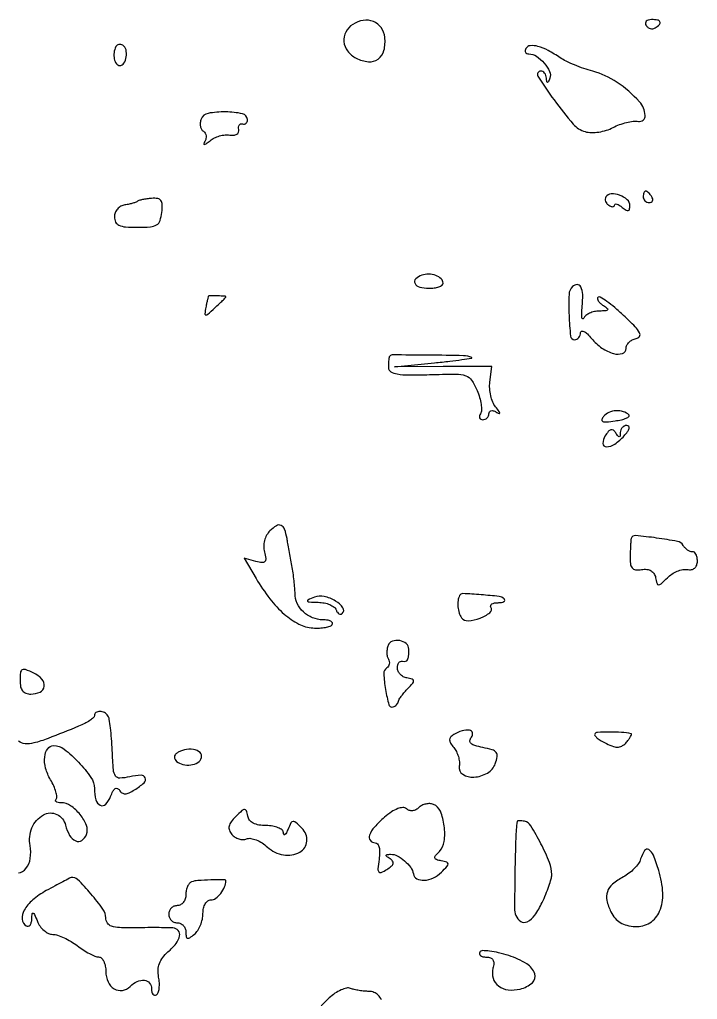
# Model space of a CAD drawing. Extents: x 0 to 5034, y 0 to 2560.
# Drawn here: x 1679.9 to 1798.5, y 1891.6 to 2063 of the extents above; entities that cross this region are included whole.
import ezdxf

# ---------------------------------------------------------------- set-up
doc = ezdxf.new("R2010")
doc.units = 0

msp = doc.modelspace()

# ---------------------------------------------------------------- linework, layer by layer
for points in [[(1738.183516, 2062.155621, 0.125948), (1736.956781, 2060.822279, 0.150183), (1736.626922, 2059.152762, 0.141305), (1737.290437, 2057.509801, 0.10732), (1738.792981, 2056.263621, 0.096045), (1740.939291, 2055.629961, 0.183399), (1742.649091, 2056.097997, 0.177087), (1743.656985, 2057.602342, 0.089106), (1743.800558, 2059.914404, 0.126148), (1743.153865, 2061.598218, 0.144362), (1741.802298, 2062.661084, 0.135144), (1740.015966, 2062.860161, 0.105076)], [(1789.510081, 2061.983688, 0.090427), (1789.820631, 2061.639411, 0.095498), (1790.22714, 2061.434921, 0.099685), (1790.665803, 2061.401101, 0.108373), (1791.069098, 2061.542705, 0.050477), (1791.838655, 2062.13314, 0.315493), (1791.933879, 2062.592818, 0.25701), (1791.519563, 2062.914842, 0.039415), (1790.440983, 2063, 0.067432), (1789.890269, 2062.925389, 0.140899), (1789.524436, 2062.701458, 0.190788), (1789.397824, 2062.36964, 0.136093)], [(1696.754232, 2058.266312, 0.084697), (1696.436116, 2057.221291, 0.082939), (1696.479003, 2056.121909, 0.104464), (1696.84371, 2055.288862, 0.234312), (1697.437328, 2054.972506, 0.26629), (1698.162879, 2055.360605, 0.1021), (1698.575922, 2056.472687, 0.093314), (1698.533019, 2057.735512, 0.201974), (1697.980032, 2058.512341, 0.086456), (1697.629461, 2058.652808, 0.102024), (1697.272696, 2058.654687, 0.11056), (1696.965717, 2058.518222, 0.11748)], [(1768.473008, 2057.956326, 0.095385), (1768.334279, 2057.591506, 0.173392), (1768.387653, 2057.280921, 0.172262), (1768.626349, 2057.073225, 0.093997), (1769.012412, 2057, -0.148137), (1770.340119, 2056.597808, -0.068705), (1771.701435, 2055.390614, -0.071012), (1772.635331, 2053.921834, -0.20493), (1772.659305, 2052.741071, -0.009653), (1772.383852, 2052.095453, -0.299395), (1772.243771, 2052.006371, -0.377751), (1772.135116, 2052.105134, -0.011905), (1772.078947, 2052.75, 0.071331), (1771.979378, 2053.227693, 0.082313), (1771.751614, 2053.632812, 0.093577), (1771.434285, 2053.904331, 0.131029), (1771.075485, 2054, 0.588281), (1770.58961, 2053.1258, 0.0188), (1773.414413, 2048.941657, 0.018979), (1776.745235, 2044.732092, 0.148256), (1778.827047, 2043.400385, 0.065452), (1779.920773, 2043.241786, 0.039898), (1781.225183, 2043.328615, 0.038754), (1782.554668, 2043.63107, 0.047586), (1783.728645, 2044.122254, -0.034391), (1784.850078, 2044.626567, -0.029405), (1786.08989, 2045.003385, -0.030481), (1787.261185, 2045.210872, -0.07063), (1788.151598, 2045.187142, 0.478342), (1789.33645, 2046.236177, 0.174898), (1788.340431, 2048.642033, 0.060488), (1784.415435, 2052.023608, 0.081753), (1780.159386, 2053.961064, -0.017855), (1778.611755, 2054.439387, -0.014453), (1776.987445, 2055.058891, -0.014698), (1775.521354, 2055.718297, -0.036178), (1774.5, 2056.309045, 0.026338), (1772.371573, 2057.596612, 0.056203), (1770.588163, 2058.307047, 0.08646), (1769.254788, 2058.433171, 0.23917)], [(1711.674836, 2045.59502, 0.06506), (1711.522973, 2044.964824, 0.071433), (1711.545635, 2044.337192, 0.080692), (1711.732692, 2043.807971, 0.129831), (1712.059986, 2043.462927, -0.119146), (1712.376589, 2043.142918, -0.099223), (1712.538857, 2042.691493, -0.09089), (1712.521368, 2042.177375, -0.08142), (1712.324353, 2041.680902, 0.053441), (1712.136193, 2041.274357, 0.559172), (1712.231642, 2041.159419, 0.122776), (1712.561506, 2041.293576, 0.012597), (1713.233853, 2041.810873, -0.057474), (1713.987292, 2042.289738, -0.042174), (1714.912258, 2042.645359, -0.042892), (1715.859144, 2042.834363, -0.070135), (1716.675811, 2042.810873, 0.060563), (1717.375917, 2042.777371, 0.11671), (1717.908281, 2042.945282, 0.16102), (1718.204285, 2043.287166, 0.149012), (1718.25, 2043.75, -0.067008), (1718.22072, 2044.209908, -0.127215), (1718.337812, 2044.559375, -0.172435), (1718.578557, 2044.743498, -0.146624), (1718.9, 2044.75, 0.110246), (1719.240383, 2044.732509, 0.137081), (1719.525918, 2044.867188, 0.129824), (1719.710667, 2045.137584, 0.093831), (1719.766954, 2045.5, 0.346034), (1718.902622, 2046.527615, 0.048406), (1715.948502, 2046.849335, 0.046751), (1712.891985, 2046.599082, 0.263149)], [(1789, 2032, 0.105053), (1789.081062, 2031.618444, 0.099167), (1789.311086, 2031.29375, 0.09642), (1789.654762, 2031.076123, 0.093332), (1790.059017, 2031, 0.108972), (1790.413961, 2031.078288, 0.182303), (1790.6254, 2031.29375, 0.161196), (1790.656512, 2031.6179, 0.082592), (1790.5, 2032, 0.029505), (1790.231006, 2032.382774, 0.035638), (1789.933975, 2032.70625, 0.038439), (1789.65171, 2032.934461, 0.151918), (1789.440983, 2033, 0.210953), (1789.272352, 2032.92554, 0.081139), (1789.129539, 2032.70625, 0.061769), (1789.032345, 2032.382849, 0.042167)], [(1700.541735, 2031.208402, -0.11025), (1700.297693, 2031.053425, -0.016953), (1699.747585, 2030.875832, -0.018234), (1699.073019, 2030.709392, -0.014929), (1698.341631, 2030.579635, 0.09218), (1697.636977, 2030.338614, 0.084064), (1697.039887, 2029.854643, 0.084783), (1696.639284, 2029.205274, 0.096195), (1696.5, 2028.488004, 0.118107), (1696.714975, 2027.590616, 0.169626), (1697.299816, 2027.029731, 0.088789), (1698.430859, 2026.73933, 0.018205), (1700.5, 2026.661068, 0.018192), (1702.797268, 2026.741461, 0.118779), (1703.889882, 2027.088821, 0.176687), (1704.48457, 2027.829097, 0.052215), (1704.810868, 2029.270171, 0.031272), (1704.88693, 2030.63156, 0.157735), (1704.650699, 2031.345355, 0.200922), (1704.080612, 2031.688429, 0.055145), (1703.010971, 2031.725873, 0.014411), (1702.176475, 2031.638767, 0.01844), (1701.414943, 2031.508279, 0.016537), (1700.795958, 2031.357034, 0.128876)], [(1782.484684, 2031.975218, 0.12066), (1782.365559, 2031.607659, 0.100718), (1782.417877, 2031.199563, 0.091739), (1782.634594, 2030.81324, 0.080933), (1782.983688, 2030.510081, 0.047815), (1783.373526, 2030.317898, 0.1041), (1783.701458, 2030.266654, 0.181382), (1783.913567, 2030.359172, 0.202874), (1784, 2030.563428, -0.331376), (1784.118125, 2030.72209, -0.151004), (1784.391667, 2030.719656, -0.067324), (1784.820991, 2030.515917, -0.028806), (1785.333333, 2030.138321, 0.027972), (1785.996072, 2029.648177, 0.204115), (1786.376491, 2029.579673, 0.293485), (1786.601715, 2029.80948, 0.051142), (1786.666667, 2030.442829, 0.2128), (1786.198324, 2031.493426, 0.095507), (1784.875555, 2032.289339, 0.10015), (1783.400008, 2032.514759, 0.247152)], [(1750.25, 2018.269359, 0.108795), (1749.198921, 2017.621517, 0.338387), (1749.082945, 2016.849521, 0.205422), (1749.909153, 2016.205486, 0.064317), (1751.5, 2016, 0.033947), (1752.457587, 2016.065089, 0.051882), (1753.265625, 2016.262322, 0.06743), (1753.821956, 2016.550354, 0.244294), (1754, 2016.893011, 0.210241), (1753.665985, 2017.652264, 0.097847), (1752.728054, 2018.223237, 0.082195), (1751.473051, 2018.461659, 0.090078)], [(1776.63948, 2016.306147, 0.188306), (1776.024319, 2014.902876, 0.019906), (1776.020363, 2011.26098, 0.016962), (1776.283579, 2007.643875, 0.383336), (1777, 2007, 0.123077), (1777.384014, 2007.095981, 0.097858), (1777.716023, 2007.367188, 0.088334), (1777.945154, 2007.772479, 0.078091), (1778.033269, 2008.25, -0.327368), (1778.227151, 2008.500147, -0.195413), (1778.619454, 2008.457905, -0.069784), (1779.24263, 2008.001083, -0.025985), (1779.982072, 2007.202442, 0.066267), (1781.785364, 2005.544311, 0.083445), (1783.830085, 2004.570078, 0.148163), (1785.350996, 2004.594491, 0.326004), (1786, 2005.484093, -0.118822), (1786.132222, 2006.032626, -0.081353), (1786.514062, 2006.550411, -0.074226), (1787.081189, 2006.959453, -0.071595), (1787.75, 2007.191323, 0.200825), (1788.338637, 2007.583027, 0.277312), (1788.367274, 2008.201962, 0.070691), (1787.578889, 2009.269866, 0.009321), (1785.563106, 2011.24442, 0.013098), (1784.015336, 2012.630185, 0.021417), (1782.62577, 2013.711322, 0.016907), (1781.477915, 2014.470877, 0.347044), (1781.092067, 2014.4254, 0.241734), (1781.003323, 2014.149339, 0.1018), (1781.146944, 2013.77488, 0.068731), (1781.504203, 2013.356183, 0.040834), (1782.02896, 2012.96094, -0.023654), (1782.732247, 2012.468125, -0.40712), (1782.76769, 2012.214825, -0.22409), (1782.463323, 2012.050259, -0.011925), (1781.333333, 2012.015313, 0.052873), (1780.461429, 2011.916619, 0.053323), (1779.632236, 2011.637311, 0.058572), (1778.965514, 2011.229949, 0.117977), (1778.584917, 2010.75, -0.371424), (1778.410105, 2010.671105, -0.298888), (1778.271489, 2010.834808, -0.043255), (1778.244397, 2011.602454, -0.012294), (1778.334853, 2012.794028, 0.032028), (1778.411278, 2014.897223, 0.105898), (1778.085297, 2016.236719, 0.286625), (1777.447839, 2016.63885, 0.200083)], [(1712.923489, 2014.583333, 0.130461), (1712.885122, 2014.510226, 0.00159), (1712.767321, 2013.985041, 0.004607), (1712.638083, 2013.373478, 0.002982), (1712.499294, 2012.663615, 0.013514), (1712.316474, 2011.531399, 0.435721), (1712.475838, 2011.337824, 0.196426), (1712.82028, 2011.454927, 0.004983), (1714.075805, 2012.568603, 0.004762), (1714.813321, 2013.248934, 0.007405), (1715.434768, 2013.850836, 0.002905), (1715.953522, 2014.374433, 0.196196), (1716, 2014.488321, 0.400826), (1715.882633, 2014.611205, 0.003762), (1714.519567, 2014.66357, 0.004798), (1713.175168, 2014.692179, 0.213072)], [(1744.58889, 2004, 0.067196), (1744.508302, 2003.717628, 0.015957), (1744.453543, 2003.230323, 0.016131), (1744.426371, 2002.661513, 0.015297), (1744.435134, 2002.081952, 0.255639), (1744.848049, 2001.402799, 0.090184), (1745.957433, 2001.00526, 0.040863), (1747.989155, 2000.837211, 0.008316), (1751.602865, 2000.894275, -0.0066), (1756.223163, 2000.983098, -0.081842), (1757.952058, 2000.708882, -0.166937), (1758.990744, 1999.916906, -0.048998), (1759.949185, 1998.122679, -0.028648), (1760.376918, 1996.895639, -0.033603), (1760.634869, 1995.691061, -0.035773), (1760.709077, 1994.665885, -0.139474), (1760.537303, 1994.060357, 0.076641), (1760.365591, 1993.654888, 0.154043), (1760.385557, 1993.31148, 0.186354), (1760.590013, 1993.084044, 0.118063), (1760.940983, 1993, 0.099038), (1761.345144, 1993.080848, 0.097945), (1761.688914, 1993.311086, 0.097945), (1761.919152, 1993.654856, 0.099038), (1762, 1994.059017, -0.146934), (1762.102241, 1994.399421, -0.188594), (1762.367188, 1994.586349, -0.132816), (1762.7713, 1994.577268, -0.063696), (1763.25, 1994.367059, 0.026898), (1763.788265, 1994.08188, 0.576684), (1763.907229, 1994.165517, 0.141222), (1763.791628, 1994.464661, 0.007948), (1763.171496, 1995.255096, -0.074194), (1762.685841, 1996.078259, -0.039672), (1762.329739, 1997.206994, -0.038423), (1762.143637, 1998.442588, -0.048431), (1762.171496, 1999.598261), (1762.5, 2002.302414), (1754, 2002.292764), (1745.5, 2002.283114), (1752.5, 2002.96497, 0.003672), (1755.150544, 2003.242818, 0.006807), (1757.296875, 2003.513394, 0.003733), (1758.984596, 2003.762399, 0.744717), (1759, 2003.874444, 0.101775), (1757.554845, 2004.204212, 0.003196), (1751.47329, 2004.296079, 0.001506), (1745.098533, 2004.332416, 0.298764)], [(1782.067934, 1993.581855, 0.095657), (1781.762868, 1993.026069, 0.396103), (1781.912416, 1992.71089, 0.116974), (1782.570788, 1992.617712, 0.013359), (1784.070609, 1992.797055, 0.020209), (1785.190483, 1993.007952, 0.042028), (1786.035982, 1993.279311, 0.074206), (1786.505426, 1993.56244, 0.442186), (1786.517418, 1993.815915, 0.121634), (1785.531773, 1994.411197, 0.088681), (1784.256767, 1994.570558, 0.088287), (1783.000307, 1994.278124, 0.118876)], [(1782.311247, 1990.126778, 0.144893), (1781.959359, 1988.857607, 0.41264), (1782.553491, 1988.280612, 0.14856), (1784.028756, 1988.748152, 0.058407), (1785.650831, 1990.166667, 0.027855), (1786.256986, 1990.916447, 0.089188), (1786.533343, 1991.494044, 0.230721), (1786.46808, 1991.842503, 0.237348), (1786.154988, 1992, 0.107042), (1785.713127, 1991.904308, 0.098257), (1785.334779, 1991.632812, 0.094597), (1785.078314, 1991.22722, 0.090991), (1784.984687, 1990.75, -0.023401), (1784.949115, 1990.148214, -0.369042), (1784.810862, 1990.017366, -0.253906), (1784.603286, 1990.11674, -0.01522), (1784.200323, 1990.710111, 0.090388), (1783.77748, 1991.167276, 0.240375), (1783.351941, 1991.241329, 0.147469), (1782.88492, 1990.927053, 0.031858)], [(1723.708067, 1973.56521, 0.071693), (1723.133079, 1972.796568, 0.061411), (1722.761208, 1971.855838, 0.060734), (1722.626158, 1970.842264, 0.06683), (1722.746951, 1969.85966, -0.028418), (1722.98007, 1968.703457, -0.223087), (1722.823948, 1968.193066, -0.243841), (1722.344351, 1968.014395, -0.033524), (1721.263124, 1968.220941), (1719.210385, 1968.757744), (1721.280704, 1965.248815, 0.030973), (1723.694334, 1961.682475, 0.049101), (1726.220285, 1958.99821, 0.059788), (1728.758915, 1957.268073, 0.102775), (1731.213466, 1956.578298, 0.026979), (1732.361186, 1956.560879, 0.034691), (1733.410115, 1956.674736, 0.037173), (1734.237993, 1956.887705, 0.174521), (1734.616625, 1957.188702, 0.271656), (1734.623697, 1957.495282, 0.151465), (1734.344927, 1957.761681, 0.078952), (1733.769726, 1957.942444, 0.036744), (1732.987588, 1958, -0.096193), (1731.149711, 1958.356884, -0.09383), (1729.560687, 1959.376976, -0.096125), (1728.482695, 1960.882756, -0.106985), (1728.099323, 1962.62578, 0.019806), (1728.059524, 1963.551915, 0.007664), (1727.933953, 1964.830698, 0.007573), (1727.755409, 1966.214079, 0.009287), (1727.545152, 1967.5, -0.000315), (1727.313166, 1968.774737, -0.000266), (1727.06918, 1970.12431, -0.000268), (1726.847888, 1971.355852, -0.000745), (1726.694231, 1972.221056, 0.040572), (1726.271694, 1973.839515, 0.205669), (1725.655397, 1974.511558, 0.249541), (1724.833108, 1974.457098, 0.057607)], [(1786.89956, 1972.25, 0.076803), (1786.856928, 1972.064316, 0.002284), (1786.802687, 1971.265625, 0.004505), (1786.751457, 1970.321836, 0.003088), (1786.709589, 1969.25, 0.029745), (1786.747681, 1967.818707, 0.15178), (1787.044808, 1967.090366, 0.200703), (1787.648583, 1966.771374, 0.057754), (1788.726858, 1966.798843, -0.062267), (1789.647303, 1966.814008, -0.10582), (1790.375535, 1966.573687, -0.119396), (1790.884086, 1966.083242, -0.094169), (1791.16727, 1965.37025, 0.024554), (1791.414482, 1964.357344, 0.332052), (1791.701876, 1964.142865, 0.189193), (1792.126119, 1964.309387, 0.009351), (1793.227561, 1965.370397, -0.052925), (1794.018044, 1966.009177, -0.046062), (1794.961713, 1966.502674, -0.048514), (1795.909325, 1966.78838, -0.091529), (1796.705119, 1966.79899, 0.079199), (1797.442622, 1966.790767, 0.135595), (1798.001523, 1967.037991, 0.137151), (1798.350165, 1967.534509, 0.081872), (1798.477558, 1968.25, 0.049078), (1798.420848, 1968.913584, 0.074203), (1798.2325, 1969.460848, 0.100761), (1797.948629, 1969.811569, 0.198907), (1797.611803, 1969.91459, -0.115824), (1797.218353, 1969.967932, -0.057642), (1796.769735, 1970.201789, -0.052673), (1796.338055, 1970.566077, -0.052809), (1795.992443, 1971.012228, 0.209798), (1794.9723, 1971.715586, 0.013684), (1791.347094, 1972.31052, 0.011712), (1787.66926, 1972.723689, 0.331461)], [(1756.874402, 1962.25, 0.084979), (1756.606493, 1961.359315, 0.052888), (1756.587954, 1960.265969, 0.052853), (1756.799334, 1959.191973, 0.084338), (1757.220524, 1958.359128, 0.260912), (1758.375648, 1957.837929, 0.065949), (1760.462527, 1958.300864, 0.076895), (1762.175499, 1959.244448, 0.384241), (1762.35562, 1960.233611, -0.226906), (1762.324421, 1960.523214, -0.17232), (1762.528022, 1960.774873, -0.094261), (1762.979255, 1960.945397, -0.043365), (1763.60765, 1961, 0.035982), (1764.226933, 1961.044624, 0.100087), (1764.635656, 1961.190758, 0.236583), (1764.771189, 1961.405366, 0.224686), (1764.683944, 1961.64939, 0.1694), (1763.789812, 1962.081067, 0.009354), (1760.651701, 1962.381555, 0.007084), (1757.441846, 1962.58272, 0.297729)], [(1731.5, 1961.950825, 0.007946), (1730.333976, 1961.456723, 0.483712), (1730.284389, 1961.264947, 0.223601), (1730.548964, 1961.126265, 0.00412), (1732.166667, 1961.070285, -0.04325), (1733.219968, 1960.950971, -0.050511), (1734.181138, 1960.653459, -0.057844), (1734.918352, 1960.234608, -0.149995), (1735.279762, 1959.75, 0.060892), (1735.497903, 1959.314819, 0.110311), (1735.783944, 1959.040343, 0.156822), (1736.088763, 1958.967708, 0.16774), (1736.369226, 1959.089464, 0.377503), (1736.478851, 1960.110954, 0.106524), (1735.197922, 1961.288879, 0.076879), (1733.187967, 1962.086618, 0.153511)], [(1744.373533, 1953.531028, 0.052769), (1744.207551, 1952.909507, 0.04452), (1744.162256, 1952.229861, 0.046556), (1744.235776, 1951.596039, 0.086477), (1744.427699, 1951.116985, -0.090106), (1744.590755, 1950.701342, -0.09539), (1744.59247, 1950.263509, -0.099737), (1744.433654, 1949.871699, -0.108752), (1744.139154, 1949.586002, 0.274915), (1743.615184, 1948.581141, 0.027758), (1743.927705, 1945.788035, 0.02887), (1744.532901, 1943.13959, 0.430896), (1745.290995, 1942.75, 0.074668), (1745.575483, 1942.901032, 0.05199), (1745.844185, 1943.146875, 0.051743), (1746.057835, 1943.444557, 0.071466), (1746.178571, 1943.75, -0.08334), (1746.340765, 1944.133584, -0.018659), (1746.745319, 1944.720312, -0.018862), (1747.269843, 1945.370696, -0.017252), (1747.857164, 1946, 0.015401), (1748.693145, 1946.889117, 0.208295), (1748.827423, 1947.30389, 0.300372), (1748.59443, 1947.591293, 0.028932), (1747.678593, 1947.823324, -0.077747), (1747.037206, 1948.054159, -0.076543), (1746.493087, 1948.470758, -0.081622), (1746.126959, 1949.003987, -0.110144), (1746, 1949.573324, -0.062982), (1746.066679, 1950.100577, -0.100677), (1746.264375, 1950.507476, -0.134505), (1746.55788, 1950.730806, -0.164969), (1746.9, 1950.75, 0.127162), (1747.432295, 1950.740428, 0.21879), (1747.774452, 1951.00916, 0.100624), (1747.954591, 1951.650911, 0.018273), (1748, 1952.893011, 0.223714), (1747.557285, 1953.832956, 0.129793), (1746.401032, 1954.366451, 0.128741), (1745.12527, 1954.261704, 0.220051)], [(1680, 1947.405915, 0.048829), (1680.107769, 1946.305004, 0.118421), (1680.446704, 1945.567736, 0.142505), (1681.03582, 1945.146233, 0.084686), (1681.893011, 1945, 0.113544), (1683.508494, 1945.371648, 0.251626), (1684.22648, 1946.365669, 0.222582), (1683.829741, 1947.623655, 0.096885), (1682.384439, 1948.686555, 0.01941), (1680.9742, 1949.286324, 0.217375), (1680.38084, 1949.247832, 0.249256), (1680.069426, 1948.782089, 0.025208)], [(1755.853647, 1937.909549, 0.069564), (1755.310117, 1937.458684, 0.189454), (1755.134823, 1936.999864, 0.139336), (1755.298244, 1936.444986, 0.032365), (1755.875176, 1935.650404, -0.05992), (1756.329424, 1934.946415, -0.043405), (1756.664248, 1934.074322, -0.043999), (1756.83881, 1933.17578, -0.06995), (1756.810873, 1932.394246, 0.303507), (1757.435873, 1930.971603, 0.160411), (1759.385746, 1930.474957, 0.114398), (1761.759207, 1931.200097, 0.174789), (1763.13255, 1932.829279, 0.045783), (1763.46572, 1934.067679, 0.209425), (1763.291588, 1934.774422, 0.157435), (1762.606381, 1935.247263, 0.023587), (1760.962565, 1935.657487, -0.022385), (1759.566428, 1936.00234, -0.112569), (1758.869451, 1936.39322, -0.253698), (1758.70087, 1936.871959, -0.134397), (1758.968082, 1937.461542, 0.243887), (1759.13136, 1938.211788, 0.299443), (1758.605789, 1938.677194, 0.112037), (1757.305051, 1938.572553, 0.062621)], [(1780.512258, 1938.019833, 0.322845), (1780.532564, 1937.734263, 0.046901), (1780.970987, 1937.299235, 0.03857), (1781.664734, 1936.813662, 0.023164), (1782.553486, 1936.34274, 0.030583), (1783.801115, 1935.844727, 0.098772), (1784.682984, 1935.736839, 0.129722), (1785.399336, 1935.984751, 0.071847), (1786.090568, 1936.609128, 0.017686), (1786.506985, 1937.148615, 0.03345), (1786.796402, 1937.615296, 0.044374), (1786.942093, 1937.960324, 0.442646), (1786.872445, 1938.081242, 0.037851), (1785.218105, 1938.312858, 0.018275), (1783.078493, 1938.370407, 0.010288), (1780.998774, 1938.30752, 0.246418)], [(1708.75, 1935.253989, 0.041971), (1708.080282, 1935.040235, 0.054075), (1707.514062, 1934.730256, 0.064882), (1707.125766, 1934.376764, 0.177505), (1707, 1934.033665, 0.2292), (1707.394158, 1933.218978, 0.108755), (1708.468295, 1932.696257, 0.090163), (1709.852943, 1932.618071, 0.107952), (1711.082325, 1933.050879, 0.18547), (1711.73127, 1933.903729, 0.281489), (1711.494173, 1934.777041, 0.158202), (1710.329719, 1935.329676, 0.088824)], [(1743.75, 1923.462167, 0.032156), (1741.999371, 1921.748189, 0.095329), (1741.136592, 1920.314072, 0.255763), (1741.271413, 1919.417597, 0.234337), (1742.113499, 1919, -0.240725), (1742.527996, 1918.788164, -0.098253), (1742.799422, 1918.196328, -0.06328), (1742.898909, 1917.276389, -0.031777), (1742.8028, 1916.109746, 0.011726), (1742.59661, 1914.431905, 0.188514), (1742.748172, 1913.892319, 0.352445), (1743.156155, 1913.789617, 0.031799), (1744.149411, 1914.325382, 0.03215), (1744.940236, 1914.892978, 0.149451), (1745.247981, 1915.35531, 0.240254), (1745.170639, 1915.777971, 0.088256), (1744.710111, 1916.200323, -0.017821), (1744.136513, 1916.594232, -0.275244), (1744.047812, 1916.806269, -0.344229), (1744.195507, 1916.948561, -0.023037), (1744.821429, 1916.984687, -0.124192), (1745.976034, 1916.707598, -0.057172), (1747.263688, 1915.83257, -0.057035), (1748.325987, 1914.682534, -0.118553), (1748.793935, 1913.562672, 0.238579), (1749.411149, 1912.712949, 0.133275), (1750.69165, 1912.441092, 0.096873), (1752.289619, 1912.847305, 0.086041), (1753.693465, 1913.836301, 0.010385), (1754.692743, 1914.877961, 0.189872), (1754.855189, 1915.298542, 0.327923), (1754.642451, 1915.584013, 0.026589), (1753.680182, 1915.823018, -0.032422), (1752.823185, 1916.046514, -0.268621), (1752.566464, 1916.335692, -0.226324), (1752.667707, 1916.742377, -0.02407), (1753.341421, 1917.484278, 0.165842), (1754.192889, 1919.217185, 0.063335), (1754.197008, 1921.941672, 0.064336), (1753.53268, 1924.506073, 0.208549), (1752.307628, 1925.712194, 0.083059), (1751.673584, 1925.841163, 0.062427), (1750.963406, 1925.777247, 0.062191), (1750.288102, 1925.539375, 0.080801), (1749.756576, 1925.156576, -0.075809), (1749.232244, 1924.771, -0.096027), (1748.657287, 1924.598628, -0.102062), (1748.08682, 1924.657948, -0.096617), (1747.573794, 1924.937995, 0.186835), (1746.940285, 1925.149969, 0.080631), (1746.0549, 1924.963632, 0.056849), (1744.973075, 1924.397781, 0.028766)], [(1717.715483, 1923.572647, 0.035143), (1716.906248, 1922.640883, 0.108215), (1716.560731, 1921.886079, 0.144423), (1716.611911, 1921.187816, 0.083366), (1717.038596, 1920.453495, 0.079605), (1717.572645, 1919.985856, 0.068038), (1718.254954, 1919.677502, 0.069853), (1718.976204, 1919.569154, 0.094287), (1719.623994, 1919.685955, -0.132999), (1720.347474, 1919.759978, -0.053466), (1721.313659, 1919.49329, -0.047902), (1722.350171, 1918.964326, -0.043823), (1723.300881, 1918.23376, 0.144974), (1726.067054, 1916.880975, 0.169026), (1728.938453, 1917.367915, 0.254564), (1730.160629, 1919.277261, 0.217392), (1729.315252, 1921.541891, 0.014408), (1728.244546, 1922.552605, 0.201957), (1727.754117, 1922.720159, 0.263502), (1727.367307, 1922.464166, 0.024123), (1726.876346, 1921.372511, -0.022268), (1726.58662, 1920.721866, -0.112907), (1726.336058, 1920.417238, -0.447889), (1726.163273, 1920.449498, -0.122572), (1726.070285, 1920.75, 0.2055), (1725.829658, 1921.23382, 0.077345), (1725.171006, 1921.63722, 0.059259), (1724.212014, 1921.909632, 0.039618), (1723.073324, 1922, -0.039261), (1721.771232, 1922.1024, -0.080118), (1720.799592, 1922.421006, -0.106759), (1720.156406, 1922.951272, -0.120156), (1719.823324, 1923.678593, 0.032408), (1719.580258, 1924.610742, 0.337267), (1719.273632, 1924.820676, 0.175191), (1718.816549, 1924.628995, 0.010366)], [(1766.962216, 1922.75, 0.029644), (1766.696222, 1919.826338, 0.004302), (1766.559556, 1913.848295, 0.002046), (1766.495457, 1907.541026, 0.09339), (1766.727268, 1906.268346, 0.166011), (1767.584363, 1905.241276, 0.256691), (1768.711377, 1905.191869, 0.126041), (1770.023254, 1906.318282, 0.04142), (1771.314788, 1908.533927, 0.013497), (1771.959903, 1909.986403, 0.01479), (1772.504969, 1911.428343, 0.014333), (1772.897652, 1912.683702, 0.068733), (1773, 1913.424723, 0.095549), (1772.588593, 1915.557925, 0.023241), (1771.094947, 1918.836236, 0.018392), (1769.347836, 1921.954042, 0.208056), (1768.216216, 1922.75, 0.019162), (1767.747264, 1922.827804, 0.031534), (1767.346164, 1922.853125, 0.033515), (1767.046575, 1922.833021, 0.333273)], [(1788.550817, 1916.160112, -0.077256), (1788.153607, 1915.361481, -0.037304), (1787.424469, 1914.478608, -0.035853), (1786.509631, 1913.652906, -0.042816), (1785.536467, 1913.019517, 0.049491), (1783.640809, 1911.749447, 0.136038), (1782.725226, 1910.442734, 0.143846), (1782.640211, 1908.899448, 0.057864), (1783.364121, 1906.893265, 0.061924), (1784.084634, 1905.806819, 0.079965), (1784.997273, 1905.0351, 0.075169), (1786.152026, 1904.557348, 0.047789), (1787.594091, 1904.344231, 0.15245), (1790.164335, 1905.004225, 0.155738), (1791.876527, 1907.004805, 0.11394), (1792.430974, 1910.196777, 0.06198), (1791.719897, 1914.133099, 0.018107), (1790.770347, 1916.828334, 0.157999), (1789.974804, 1917.795492, 0.414003), (1789.242458, 1917.634803, 0.065702)], [(1684.592534, 1910.624596, 0.04799), (1682.209574, 1908.98937, 0.089669), (1680.716809, 1907.197599, 0.151716), (1680.371018, 1905.611224, 0.236968), (1681.089067, 1904.444954, 0.193007), (1681.439181, 1904.384043, 0.176316), (1681.751033, 1904.578742, 0.106664), (1681.973489, 1905.037964, 0.050933), (1682.063386, 1905.690983, -0.016615), (1682.125527, 1906.600033, -0.513284), (1682.293297, 1906.696287, -0.185776), (1682.526996, 1906.458095, -0.006582), (1683.031162, 1905.25, 0.06242), (1683.509789, 1904.387999, 0.059376), (1684.193416, 1903.654406, 0.063991), (1684.969009, 1903.152644, 0.108912), (1685.717776, 1902.977764, -0.076458), (1686.57515, 1902.834915, -0.028746), (1687.710847, 1902.387624, -0.027667), (1688.911931, 1901.750079, -0.030132), (1690, 1901, 0.021474), (1691.048855, 1900.249852, 0.023151), (1692.132812, 1899.612376, 0.023481), (1693.107059, 1899.155652, 0.093682), (1693.75, 1899.022236, -0.19109), (1694.227532, 1898.822915, -0.085846), (1694.632812, 1898.262937, -0.066585), (1694.907891, 1897.439044, -0.047352), (1695, 1896.468615, 0.107898), (1695.391257, 1894.676644, 0.149448), (1696.477198, 1893.454931, 0.178452), (1697.908431, 1893.173319, 0.157917), (1699.267217, 1893.867217, -0.084957), (1700.499358, 1894.739232, -0.140941), (1701.74586, 1894.948514, -0.196986), (1702.641401, 1894.45615, -0.17143), (1703, 1893.440983, 0.055748), (1703.062516, 1892.882027, 0.120385), (1703.254355, 1892.497128, 0.189871), (1703.537934, 1892.344583, 0.169554), (1703.865891, 1892.417116, 0.175956), (1704.166031, 1892.796835, 0.049685), (1704.334179, 1893.544413, 0.043542), (1704.367126, 1894.487438, 0.034208), (1704.244132, 1895.503237, -0.058193), (1704.152385, 1896.764256, -0.078317), (1704.379407, 1897.884529, -0.07545), (1704.949419, 1898.911101, -0.049757), (1705.878242, 1899.894399, 0.046527), (1707.289941, 1901.369732, 0.117003), (1707.916268, 1902.709065, 0.235334), (1707.671843, 1903.636165, 0.195541), (1706.75, 1904.098129, 0.016395), (1705.986019, 1904.132957, 0.002044), (1704.325, 1904.147378, 0.002407), (1702.351752, 1904.146943, 0.001992), (1700.25, 1904.127987, -0.011165), (1697.398552, 1904.154581, -0.071131), (1695.976526, 1904.40407, -0.169782), (1695.26939, 1904.943936, -0.146634), (1695, 1905.842766, 0.156998), (1694.504019, 1907.38341, 0.02166), (1692.396513, 1910.064302, 0.018384), (1690.077436, 1912.572206, 0.261261), (1688.945281, 1912.893643, 0.059657), (1688.64165, 1912.781557, 0.001932), (1687.482983, 1912.183238, 0.00369), (1686.121993, 1911.460942, 0.002553)], [(1710, 1912.166667, 0.144583), (1709.61691, 1911.89953, 0.064205), (1709.29375, 1911.368229, 0.055861), (1709.074134, 1910.674562, 0.048791), (1709, 1909.916667, -0.076722), (1708.886976, 1909.184424, -0.089679), (1708.559375, 1908.563021, -0.100762), (1708.07205, 1908.14761, -0.12694), (1707.5, 1908, 0.099038), (1706.927543, 1907.885486, 0.097945), (1706.440625, 1907.559375, 0.097945), (1706.114514, 1907.072457, 0.099038), (1706, 1906.5, 0.099038), (1706.114514, 1905.927543, 0.097945), (1706.440625, 1905.440625, 0.097945), (1706.927543, 1905.114514, 0.099038), (1707.5, 1905, -0.107348), (1708.072293, 1904.875699, -0.099536), (1708.559375, 1904.523407, -0.095788), (1708.885941, 1903.996941, -0.091307), (1709, 1903.377555, 0.035496), (1709.057736, 1902.565314, 0.304492), (1709.28931, 1902.308142, 0.217533), (1709.689039, 1902.381629, 0.020633), (1710.5, 1903, 0.077115), (1711.074671, 1903.649764, 0.044437), (1711.559375, 1904.57761, 0.043151), (1711.889322, 1905.620767, 0.055078), (1712, 1906.622445, -0.052946), (1712.099497, 1907.559413, -0.079769), (1712.396475, 1908.323307, -0.10273), (1712.846634, 1908.821562, -0.159155), (1713.393011, 1909, 0.165206), (1714.22189, 1909.281557, 0.063067), (1715.099321, 1910.151088, 0.061067), (1715.774057, 1911.271702, 0.105385), (1716, 1912.331787, 0.417746), (1715.789635, 1912.539634, 0.003867), (1713.379783, 1912.491964, 0.009722), (1711.113108, 1912.385448, 0.063924)], [(1760.419626, 1899.869952, 0.185633), (1760.357514, 1899.540761, 0.186493), (1760.532125, 1899.255548, 0.112087), (1760.953688, 1899.06249, 0.051599), (1761.557614, 1899, -0.081206), (1762.283622, 1898.881306, -0.179946), (1762.713318, 1898.53369, -0.148331), (1762.860147, 1897.933714, -0.05036), (1762.719866, 1897.036768, 0.136849), (1762.74805, 1895.300326, 0.159288), (1763.682195, 1893.947003, 0.135465), (1765.379637, 1893.26622, 0.089749), (1767.487014, 1893.407385, 0.117356), (1769.605303, 1894.50897, 0.306223), (1770.030564, 1896.086627, 0.177948), (1768.615121, 1897.825472, 0.054384), (1765.478643, 1899.251413, 0.019599), (1763.707244, 1899.758573, 0.029507), (1762.127497, 1900.047111, 0.029189), (1760.88169, 1900.126076, 0.261252)]]:
    msp.add_lwpolyline(points, format="xyb", close=True)
for points in [[(1679.738046, 1913.729528, 0.192709), (1681.014978, 1914.480817, 0.12564), (1681.790521, 1916.2737, 0.087013), (1681.756572, 1918.493077, -0.147673), (1682.082888, 1921.609027, -0.163885), (1684.077778, 1923.872301, -0.246936), (1686.423051, 1923.964457, -0.225125), (1687.961133, 1922.074139, 0.069872), (1688.674462, 1920.286465, 0.160061), (1689.738612, 1919.326093, 0.259313), (1690.804702, 1919.42305, 0.152732), (1691.620755, 1920.454087, 0.188072), (1691.612256, 1922.029968, 0.074681), (1690.506757, 1923.932947, 0.072812), (1688.846745, 1925.479607, 0.152336), (1687.178346, 1926, -0.040899), (1686.640849, 1926.04404, -0.118101), (1686.298815, 1926.188093, -0.253175), (1686.19921, 1926.399045, -0.18471), (1686.306983, 1926.640316, 0.229888), (1686.452721, 1927.061024, 0.041004), (1686.282329, 1927.899828, 0.037026), (1685.89898, 1928.929537, 0.025794), (1685.323887, 1930.028849, -0.068001), (1684.476492, 1932.045646, -0.089442), (1684.31019, 1934.030988, -0.130149), (1684.834314, 1935.450577, -0.244258), (1685.89189, 1936, -0.167753), (1687.739026, 1935.362329, -0.037362), (1690.242391, 1933.078766, -0.037814), (1692.387424, 1930.431614, -0.152518), (1693, 1928.470123, 0.063853), (1693.25067, 1926.51527, 0.220647), (1694.042406, 1925.554813, 0.329886), (1695.008624, 1925.740866, 0.097549), (1695.843777, 1927.106725, -0.030635), (1696.243158, 1928.011812, -0.1205), (1696.640747, 1928.468194, -0.264295), (1697.02231, 1928.505522, -0.150615), (1697.381679, 1928.191448, 0.103717), (1697.8297, 1927.720325, 0.158799), (1698.365386, 1927.561132, 0.103551), (1699.06502, 1927.726772, 0.029861), (1700.04636, 1928.261025, 0.039282), (1701.685432, 1929.473178, 0.314448), (1701.902152, 1930.335628, 0.326338), (1701.17225, 1930.810487, 0.040548), (1699.180528, 1930.539651, -0.039499), (1697.441423, 1930.299454, -0.266926), (1696.693296, 1930.673285, -0.128179), (1696.33017, 1931.730879, -0.007544), (1696.122448, 1935.149662, 0.008186), (1695.994506, 1937.211623, 0.010875), (1695.806781, 1939.08093, 0.008366), (1695.591223, 1940.626541, 0.099898), (1695.382903, 1941.189467, 0.130709), (1694.78112, 1941.758322, 0.119161), (1693.954436, 1941.978354, 0.159019), (1693.277059, 1941.774393, 0.245494), (1693, 1941.244111, -0.214829), (1692.838013, 1940.884497, -0.031609), (1692.192188, 1940.382077, -0.030976), (1691.303286, 1939.854039, -0.022052), (1690.25, 1939.370989, -0.00393), (1684.896048, 1937.244726, -0.032185), (1682.390452, 1936.453617, -0.080449), (1680.872751, 1936.330516, -0.153447), (1679.749096, 1936.784719, 0.116291)], [(1743.20012, 1891.547105, 0.08138), (1742.625307, 1892.33831, 0.093896), (1741.898131, 1892.828213, 0.101753), (1741.062735, 1893, -0.023108), (1740.235645, 1893.038245, -0.016708), (1739.319927, 1893.15408, -0.016936), (1738.455497, 1893.323116, -0.034871), (1737.796677, 1893.524528, 0.148264), (1737.108072, 1893.574211, 0.049726), (1736.141029, 1893.251887, 0.044307), (1735.079994, 1892.658867, 0.037971), (1734.079904, 1891.859816, 0.012609), (1732.653678, 1890.462275, 0.156975)]]:
    msp.add_lwpolyline(points, format="xyb")

doc.saveas('drawing.dxf')
